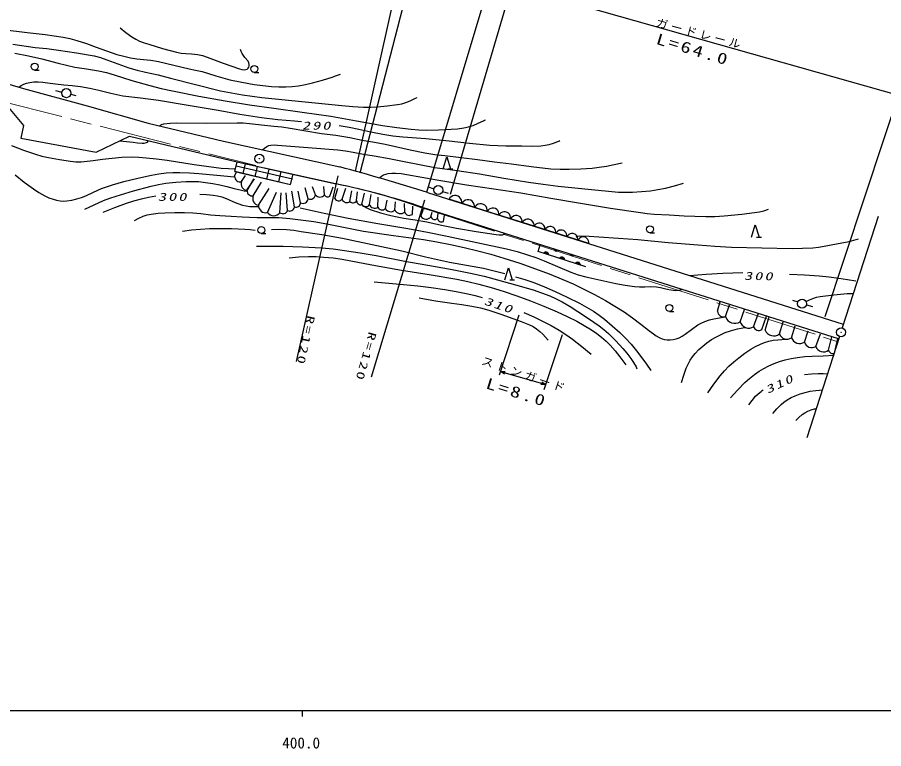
# Model space of a CAD drawing. Units: millimetres, scale not verified. Extents: x 40000 to 680000, y 20000 to 380000.
# Drawn here: x 421039 to 563889, y 198715 to 319276 of the extents above; entities that cross this region are included whole.
import ezdxf
from ezdxf.enums import TextEntityAlignment as Align

# ---------------------------------------------------------------- set-up
doc = ezdxf.new("R2010")
doc.units = ezdxf.units.MM
doc.header["$LTSCALE"] = 1000
doc.linetypes.add('CHAIN', pattern=[18.5, 12, -1.5, 3.5, -1.5])
for name, color, linetype, lineweight in [('M-BGD', 7, 'Continuous', 25), ('M-BMK', 2, 'CHAIN', 13), ('M-TTL-BAND', 7, 'Continuous', 25)]:
    doc.layers.add(name, color=color, linetype=linetype, lineweight=lineweight)
doc.styles.add('ＭＳ ゴシック', font='')
doc.styles.get('ＭＳ ゴシック').set_extended_font_data('MS Gothic')

# ---------------------------------------------------------------- blocks, each defined once
blk = doc.blocks.new('BUHIN113')
at = {"color": 7, "linetype": 'Continuous', "lineweight": 25}
blk.add_lwpolyline([(1054, -324), (1049, -57), (986, 187), (852, 482), (659, 680), (435, 835), (109, 935), (-163, 932), (-434, 877), (-710, 709), (-895, 540), (-1054, 324)], dxfattribs=at)
blk = doc.blocks.new('BUHIN114')
at = {"color": 7, "linetype": 'Continuous', "lineweight": 25}
blk.add_lwpolyline([(967, -297), (962, -53), (904, 172), (781, 442), (604, 624), (399, 766), (100, 858), (-150, 855), (-398, 805), (-652, 650), (-821, 496), (-967, 297)], dxfattribs=at)
blk = doc.blocks.new('BUHIN115')
at = {"color": 7, "linetype": 'Continuous', "lineweight": 25}
blk.add_lwpolyline([(907, -279), (904, -49), (849, 161), (733, 415), (567, 585), (375, 719), (94, 805), (-140, 803), (-374, 755), (-612, 610), (-771, 465), (-907, 279)], dxfattribs=at)
blk = doc.blocks.new('BUHIN123')
at = {"color": 7, "linetype": 'Continuous', "lineweight": 25}
blk.add_line((203, -993), (1003, -987), dxfattribs=at)
blk.add_lwpolyline([(-602, -1000), (-8, 1000), (618, -990)], dxfattribs=at)
blk = doc.blocks.new('BUHIN124')
at = {"color": 7, "linetype": 'Continuous', "lineweight": 25}
blk.add_circle((0, 0), 746, dxfattribs=at)
blk = doc.blocks.new('BUHIN126')
at = {"color": 7, "linetype": 'Continuous', "lineweight": 25}
blk.add_line((5, -574), (751, -568), dxfattribs=at)
blk.add_circle((0, 0), 574, dxfattribs=at)
blk = doc.blocks.new('BUHIN127')
at = {"color": 7, "linetype": 'Continuous', "lineweight": 25}
for p, q in [((-348, 161), (378, -66)), ((373, -12), (-314, 203)), ((-270, 242), (358, 45)), ((338, 104), (-217, 277)), ((-156, 311), (306, 167)), ((231, 242), (-54, 331))]:
    blk.add_line(p, q, dxfattribs=at)
blk.add_lwpolyline([(-382, 119), (-324, 198), (-257, 258), (-156, 319), (-58, 339), (41, 339), (159, 302), (240, 246), (310, 174), (358, 66), (381, -22), (382, -119)], close=True, dxfattribs=at)
blk = doc.blocks.new('BUHIN128')
at = {"color": 7, "linetype": 'Continuous', "lineweight": 25}
for p, q in [((219, -98), (-236, 38)), ((-233, 5), (198, -124)), ((171, -149), (-223, -31)), ((-211, -67), (138, -172)), ((100, -193), (-190, -106)), ((-142, -153), (36, -206))]:
    blk.add_line(p, q, dxfattribs=at)
blk.add_lwpolyline([(240, -72), (204, -121), (162, -159), (100, -198), (39, -211), (-23, -212), (-97, -190), (-148, -155), (-192, -111), (-223, -44), (-238, 11), (-240, 72)], close=True, dxfattribs=at)
blk = doc.blocks.new('BUHIN132')
at = {"color": 7, "linetype": 'Continuous', "lineweight": 25}
for radius in [746, 22.5]:
    blk.add_circle((0, 0), radius, dxfattribs=at)

msp = doc.modelspace()

# ---------------------------------------------------------------- hatches: boundary and pattern name
at = {"layer": 'M-BGD'}
h = msp.add_hatch(dxfattribs=at)
h.set_pattern_fill('USER', color=256, style=0, pattern_type=2)
h.set_pattern_definition([(166.795, (466088, 291689), (-228.43, -973.56), []), (256.795, (466088, 291689), (3894.2, -913.7), []), (256.795, (464370, 293119), (3894.2, -913.7), [])])
h.paths.add_polyline_path([(466088, 291689), (456912, 293842), (457271, 295431), (466652, 293380)])

# ---------------------------------------------------------------- linework, layer by layer
for p, q in [((476809, 293935), (485452, 332678)), ((477574, 293624), (487249, 331015)), ((488535, 290428), (499723, 327770)), ((492439, 290107), (503282, 326885)), ((502581, 324507), (566313, 306421)), ((415136, 309532), (422037, 307560)), ((554240, 269972), (567374, 309624)), ((422037, 307560), (432532, 304691)), ((427359, 307196), (428394, 306942)), ((429851, 306585), (430710, 306374)), ((419039, 305090), (422046, 301432)), ((432532, 304691), (442598, 301837)), ((422046, 301432), (421640, 299360)), ((442598, 301837), (455047, 298837)), ((421640, 299360), (434038, 297043)), ((434038, 297043), (439518, 299685)), ((439518, 299685), (457271, 295431)), ((455047, 298837), (474213, 294615)), ((456912, 293842), (457271, 295431)), ((457271, 295431), (466652, 293380)), ((456864, 293071), (457145, 293702)), ((466088, 291689), (456912, 293842)), ((458023, 292193), (458689, 293176)), ((466652, 293380), (473598, 291803)), ((473863, 293128), (467022, 262519)), ((458904, 290757), (460164, 292649)), ((458935, 290754), (460058, 292614)), ((459953, 289876), (461322, 292088)), ((460795, 288297), (462585, 291070)), ((462305, 287104), (463779, 290438)), ((464340, 287069), (464551, 290368)), ((465604, 287420), (465393, 290368)), ((466727, 288016), (466306, 290614)), ((467745, 288683), (467359, 290614)), ((469009, 289350), (468482, 291175)), ((470202, 290017), (469711, 291316)), ((471676, 290017), (471571, 291386)), ((472589, 289806), (473115, 291316)), ((473396, 289385), (473886, 291140)), ((474589, 289280), (475185, 291140)), ((475888, 288894), (476203, 290649)), ((476976, 289069), (477115, 290508)), ((477854, 288402), (478274, 290263)), ((479117, 288402), (479362, 290052)), ((488689, 290396), (557231, 268695)), ((488767, 291312), (489720, 291014)), ((491152, 290567), (492061, 290283)), ((488203, 289123), (479386, 259962)), ((480485, 287981), (480555, 289631)), ((481748, 287735), (482029, 289139)), ((483293, 287525), (483398, 288859)), ((484907, 287174), (484872, 288578)), ((498525, 287282), (492220, 289278)), ((486171, 286788), (486276, 288122)), ((487572, 286472), (488028, 287665)), ((487934, 287927), (556383, 266319)), ((489221, 286367), (489467, 287139)), ((506237, 284840), (498525, 287282)), ((490309, 286121), (490415, 286963)), ((491292, 285629), (491468, 286647)), ((562967, 286439), (557059, 268076)), ((515287, 281975), (506237, 284840)), ((506897, 280695), (507224, 281771)), ((514753, 278170), (506897, 280695)), ((536497, 270863), (536911, 272415)), ((537790, 269932), (538462, 271897)), ((548877, 272635), (549754, 272354)), ((551176, 271899), (552132, 271593)), ((503742, 270177), (500511, 260265)), ((540221, 269104), (540945, 271121)), ((542445, 268276), (543273, 270501)), ((543790, 267811), (544566, 270035)), ((544359, 267707), (545032, 269880)), ((546687, 267087), (547308, 269104)), ((548704, 266466), (549273, 268432)), ((550825, 265742), (551446, 267604)), ((510863, 266946), (507853, 257842)), ((556600, 266650), (551230, 249957)), ((552687, 265018), (553463, 267087)), ((554808, 264397), (555325, 266621)), ((555791, 263931), (556308, 266311)), ((500710, 260875), (508160, 258772))]:
    msp.add_line(p, q, dxfattribs=at)
for points in [[(418640, 317259), (422645, 316793), (425613, 316438), (428584, 316022), (429715, 315776), (430843, 315469), (432462, 314940), (434061, 314354), (435750, 313732), (437457, 313166), (438574, 312854), (439714, 312598), (440758, 312425), (441820, 312310), (443072, 312194), (444324, 312017), (446829, 311383), (449349, 310807), (450424, 310593), (451497, 310319), (453783, 309626), (456095, 308989), (458083, 308574), (460091, 308217), (461517, 308015), (462961, 307872), (464141, 307816), (465332, 307819), (466369, 307880), (467401, 308001), (468561, 308206), (469720, 308472), (471336, 308923), (472933, 309431), (473643, 309668), (474352, 309908)], [(437986, 317544), (438944, 316776), (439928, 316064), (440554, 315680), (441207, 315351), (441956, 315064), (442732, 314831), (444997, 314140), (447280, 313506), (448048, 313373), (448824, 313301), (449781, 313261), (450740, 313159), (451546, 312970), (452338, 312721), (454996, 311714), (457682, 310761), (458078, 310670), (458494, 310640), (458726, 310665), (458945, 310750), (459100, 310888), (459212, 311072), (459277, 311289), (459283, 311522), (459217, 311784), (459090, 312029), (458572, 312652), (458121, 313289), (457965, 313623), (457824, 313969)], [(420288, 314826), (423980, 314327), (425907, 314115), (427834, 313843), (430783, 313416), (433714, 312930), (434756, 312628), (435784, 312268), (437584, 311595), (439412, 310977), (440786, 310587), (442185, 310253), (444262, 309784), (446322, 309258), (450420, 308185), (454541, 307168), (456336, 306815), (458142, 306522), (461382, 306085), (464626, 305708), (469586, 305212), (474565, 304736), (476349, 304582), (478145, 304487), (479252, 304482), (480367, 304536), (482046, 304698), (483735, 304922), (484424, 305038), (485096, 305213), (485799, 305486), (486484, 305817), (486716, 305937), (486948, 306059)], [(420654, 313342), (422876, 312911), (425091, 312420), (427784, 311704), (430500, 311044), (432461, 310783), (434413, 310462), (435716, 310162), (437004, 309804), (439932, 308883), (442870, 308022), (444740, 307557), (446635, 307148), (450980, 306298), (455335, 305508), (459311, 304867), (463307, 304284), (468014, 303663), (472711, 302984), (476974, 302189), (481249, 301453), (483624, 301108), (486002, 300824), (487234, 300732), (488467, 300700), (490505, 300734), (492562, 300828), (493608, 300920), (494639, 301071), (495417, 301242), (496177, 301470), (497042, 301818), (497889, 302224), (498059, 302309), (498229, 302395)], [(421261, 307776), (421657, 308047), (422089, 308269), (422571, 308432), (423085, 308542), (423787, 308621), (424498, 308640), (425264, 308600), (426039, 308498), (427360, 308291), (428699, 308143), (430081, 308029), (431458, 307855), (432983, 307588), (434497, 307262), (436454, 306768), (438428, 306331), (441363, 306004), (444294, 305616), (449217, 304812), (454148, 303989), (457715, 303336), (461296, 302742), (464015, 302448), (466749, 302213), (467316, 302167), (467886, 302122)], [(444461, 301388), (444811, 301583), (445180, 301719), (446236, 301822), (447305, 301864), (452285, 301843), (457284, 301869), (458303, 301860), (459328, 301791), (461322, 301541), (463319, 301351), (464669, 301211), (466011, 301011), (468609, 300552), (471213, 300153), (473557, 299844), (475889, 299477), (477907, 299043), (479937, 298670), (481675, 298355), (483415, 297978), (485823, 297426), (488241, 296934), (489889, 296687), (491557, 296499), (494227, 296194), (496890, 295830), (499710, 295441), (502535, 295112), (505764, 294677), (509008, 294301), (510522, 294256), (512050, 294271), (513944, 294319), (515832, 294427), (517004, 294551), (518166, 294735), (519475, 295007), (520789, 295316)], [(474102, 301457), (475735, 301174), (477357, 300831), (479315, 300384), (481292, 299995), (482931, 299761), (484589, 299584), (488402, 299284), (492217, 298923), (495583, 298534), (498964, 298205), (501568, 298108), (504202, 298070), (505768, 298052), (507340, 298095), (508053, 298175), (508752, 298313), (509453, 298530), (510139, 298806), (510314, 298881), (510489, 298958)], [(437917, 298913), (439028, 298829), (440150, 298683), (440875, 298574), (441606, 298526), (441980, 298552), (442364, 298641), (442507, 298721), (442617, 298854), (442637, 298888), (442661, 298932)], [(420065, 298143), (422040, 297394), (424041, 296699), (425097, 296399), (426168, 296157), (427972, 295826), (429802, 295554), (430679, 295481), (431565, 295468), (432557, 295539), (433557, 295672), (435101, 295899), (436656, 296067), (438255, 296209), (439857, 296290), (441062, 296244), (442266, 296137), (444014, 295969), (445754, 295741), (450204, 295042), (454665, 294404), (455839, 294336), (457016, 294300)], [(461458, 297425), (461808, 297731), (462198, 297991), (462518, 298133), (462865, 298219), (463402, 298235), (463956, 298191), (468919, 297804), (473891, 297408), (475160, 297262), (476428, 297054), (478128, 296726), (479851, 296454), (482350, 296008), (484849, 295501), (487358, 294992), (489877, 294542), (493559, 294042), (497231, 293483), (501265, 292759), (505332, 292091), (507768, 291746), (510211, 291461), (515170, 290962), (520138, 290473), (521294, 290428), (522461, 290444), (523945, 290539), (525437, 290695), (526675, 290870), (527911, 291107), (529410, 291484), (530908, 291916)], [(420680, 293285), (422167, 292130), (423686, 291025), (424605, 290424), (425577, 289862), (426239, 289543), (426927, 289279), (427504, 289118), (428090, 289017), (428634, 288987), (429190, 289017), (430032, 289147), (430875, 289339), (431621, 289558), (432354, 289837), (433625, 290466), (434918, 291038), (436750, 291656), (438601, 292217), (440884, 292767), (443185, 293260), (444366, 293471), (445554, 293622), (446699, 293695), (447858, 293708), (449407, 293651), (450962, 293534), (453917, 293237), (456867, 292990)], [(480735, 292795), (481060, 293073), (481418, 293300), (481799, 293446), (482213, 293538), (482803, 293599), (483392, 293600), (484337, 293510), (485290, 293359), (490196, 292511), (495118, 291676), (499608, 291029), (504086, 290322), (509001, 289492), (513920, 288632), (518840, 287844), (523771, 287084), (524917, 286917), (526068, 286811), (528532, 286724), (531008, 286575), (532774, 286472), (534553, 286428), (536063, 286451), (537580, 286536), (540489, 286849), (543408, 287223), (544145, 287397), (544875, 287626)], [(432151, 287645), (433683, 288391), (435246, 289084), (436281, 289477), (437344, 289815), (440208, 290665), (443089, 291457), (444301, 291716), (445522, 291915), (447187, 292091), (448864, 292207), (449883, 292235), (450899, 292202), (452078, 292064), (453262, 291864), (454431, 291647), (455595, 291370), (456788, 291041), (458002, 290769), (458454, 290694), (458907, 290626)], [(451137, 290129), (452245, 290079), (453352, 289969), (454059, 289844), (454760, 289658), (455731, 289295), (456696, 288870), (457425, 288559), (458178, 288303), (458757, 288179), (459358, 288112), (460018, 288085), (460694, 288082)], [(435219, 287184), (437130, 287953), (439065, 288666), (440263, 289047), (441486, 289374), (442685, 289623), (443904, 289830)], [(467688, 287897), (471621, 287014), (475575, 286187), (480483, 285302), (485410, 284462), (488661, 283856), (491912, 283188), (496798, 282171), (501685, 281116), (503437, 280662), (505175, 280149), (506549, 279685), (507911, 279160), (510091, 278179), (512300, 277251), (513534, 276849), (514788, 276504), (517261, 275933), (519744, 275421), (521269, 275141), (522815, 274918), (523652, 274850), (524490, 274842), (525449, 274881), (526405, 274860), (527067, 274754), (527734, 274585), (528449, 274398), (529163, 274274), (529604, 274259), (530045, 274305), (530339, 274361), (530633, 274425)], [(478111, 288181), (478659, 287863), (479236, 287598), (480922, 287075), (482628, 286608), (483687, 286365), (484770, 286178), (486658, 285891), (488543, 285543), (490993, 285010), (493451, 284538), (496720, 283970), (500003, 283461), (500513, 283423), (501025, 283446), (501266, 283525), (501494, 283646)], [(440359, 285806), (441065, 286179), (441802, 286500), (442451, 286696), (443118, 286835), (444240, 286983), (445373, 287071), (446983, 287118), (448602, 287105), (449960, 287050), (451322, 286935), (452878, 286734), (454437, 286594), (456273, 286525), (458104, 286396), (459337, 286310), (460572, 286284), (462368, 286303), (464162, 286263), (465951, 286115), (467748, 285905), (469905, 285608), (472063, 285249), (475077, 284620), (478102, 284050), (483039, 283328), (487988, 282637), (490228, 282275), (492467, 281852), (494733, 281360), (496986, 280809), (499139, 280228), (501283, 279586), (503876, 278738), (506453, 277832), (508731, 276980), (510986, 276072), (512680, 275331), (514355, 274532), (516204, 273586), (518025, 272587), (519572, 271669), (521090, 270700), (522485, 269739), (523858, 268721), (525105, 267730), (526384, 266791), (526863, 266515), (527369, 266293), (527772, 266175), (528187, 266116), (528688, 266119), (529197, 266182), (529694, 266294), (530169, 266463), (530679, 266731), (531159, 267052), (532184, 267833), (533248, 268566), (533818, 268885), (534422, 269154), (535155, 269400), (535911, 269591), (536794, 269761), (537698, 269908)], [(448250, 284004), (449752, 284222), (451259, 284380), (452723, 284459), (454191, 284477), (456371, 284450), (458556, 284362), (459410, 284287), (460254, 284180)], [(462956, 284320), (464184, 284347), (465417, 284313), (466625, 284184), (467839, 283993), (471263, 283454), (474672, 282855), (479549, 281833), (484427, 280763), (488348, 279802), (492287, 278897), (495090, 278436), (497886, 277916), (499656, 277508), (501416, 277055)], [(513169, 283116), (513459, 283221), (513769, 283269), (515344, 283222), (516918, 283115), (520144, 282859), (523370, 282663), (528328, 282183), (533305, 281755), (536054, 281552), (538817, 281407), (543801, 281265), (548795, 281178), (550504, 281204), (552209, 281290), (553148, 281401), (554079, 281572), (556134, 281913), (558179, 282313), (558951, 282525), (559730, 282754)], [(460492, 281527), (462690, 281580), (464898, 281573), (468056, 281445), (471217, 281258), (473098, 281086), (474973, 280853), (477591, 280454), (480196, 279996), (484935, 279089), (489684, 278241), (492726, 277708), (495768, 277114), (498002, 276583), (500223, 275993), (503166, 275196), (506094, 274341), (507478, 273874), (508850, 273347), (509873, 272897), (510878, 272389), (512189, 271625), (513472, 270807), (515240, 269648), (516977, 268438), (517762, 267808), (518508, 267133), (519702, 265937), (520858, 264693), (521552, 263888), (522203, 263040), (522653, 262359), (523058, 261637), (523132, 261494), (523210, 261343)], [(465860, 279636), (467462, 279772), (469077, 279850), (470336, 279838), (471603, 279766), (473096, 279613), (474579, 279400), (479479, 278492), (484398, 277611), (488949, 276901), (493490, 276132), (495308, 275748), (497122, 275303), (499154, 274739), (501168, 274117), (503421, 273359), (505654, 272544), (507864, 271671), (510064, 270738), (511685, 269985), (513281, 269177), (514523, 268489), (515735, 267749), (516575, 267175), (517378, 266553), (518109, 265902), (518799, 265206), (519621, 264276), (520401, 263303), (520890, 262660), (521379, 262005)], [(531889, 276711), (534609, 276932), (537343, 277094), (538991, 277154), (540640, 277201)], [(503201, 276506), (504714, 276055), (506217, 275544), (507976, 274838), (509716, 274076), (511720, 273146), (513708, 272158), (514897, 271523), (516063, 270833), (516979, 270197), (517862, 269512), (519130, 268440), (520360, 267321), (521321, 266372), (522244, 265376), (523153, 264290), (524022, 263157), (524775, 262121), (525521, 261067)], [(548378, 276939), (550827, 276843), (553280, 276687), (554888, 276522), (556498, 276296), (557907, 276063), (559324, 275813)], [(479894, 275653), (483490, 275368), (487081, 275023), (489303, 274752), (491520, 274422), (493422, 274081), (495310, 273681), (496506, 273393), (497701, 273075)], [(487296, 273008), (489987, 272563), (492696, 272176), (494338, 271961), (495980, 271684), (497393, 271366), (498801, 270987), (500769, 270349), (502738, 269646), (504118, 269150), (505470, 268599), (506080, 268285), (506655, 267921), (507180, 267505), (507678, 267032), (508119, 266565), (508549, 266083)], [(551117, 272407), (551658, 272704), (552225, 272947), (552826, 273129), (553443, 273254), (555659, 273533), (557881, 273751), (558380, 273755), (558886, 273755)], [(504577, 270639), (506185, 269926), (507771, 269156), (509080, 268459), (510366, 267706), (511490, 266979), (512580, 266204), (514130, 264994), (515655, 263732)], [(530575, 259085), (530934, 260269), (531347, 261424), (531650, 262105), (532005, 262756), (532388, 263323), (532828, 263865), (533424, 264491), (534064, 265076), (534754, 265631), (535487, 266143), (536208, 266576), (536958, 266955), (537779, 267296), (538633, 267584), (539795, 267898), (540975, 268154), (541004, 268160), (541043, 268168)], [(534878, 257394), (535892, 258810), (536954, 260191), (537648, 261000), (538385, 261767), (539168, 262485), (540002, 263168), (540982, 263890), (542005, 264568), (542775, 265017), (543577, 265413), (544252, 265684), (544944, 265896), (545671, 266046), (546412, 266136), (547122, 266185), (547836, 266217)], [(538620, 256577), (539793, 257839), (541004, 259053), (541781, 259754), (542603, 260413), (543345, 260932), (544122, 261402), (544949, 261830), (545812, 262209), (546715, 262540), (547646, 262816), (548639, 263046), (549653, 263219), (550873, 263351), (552099, 263424), (553895, 263494), (555699, 263589)], [(501373, 260464), (500710, 260875), (501490, 260877)], [(550849, 260414), (551976, 260508), (553114, 260543), (553894, 260543), (554685, 260533)], [(507497, 259183), (508160, 258772), (507381, 258770)], [(541667, 255382), (542194, 256118), (542769, 256819), (543193, 257236), (543665, 257614), (543833, 257738), (544011, 257867)], [(545614, 253989), (546269, 254739), (546963, 255444), (547451, 255852), (547984, 256219), (548629, 256582), (549305, 256893), (550103, 257191), (550927, 257435), (551792, 257627), (552679, 257761), (553254, 257824), (553841, 257879)], [(549430, 252800), (549917, 253315), (550453, 253792), (550897, 254099), (551373, 254354), (551910, 254562), (552476, 254716), (552670, 254761), (552875, 254807)]]:
    msp.add_lwpolyline(points, dxfattribs=at)
for centre, radius, start, end in [((379871, -56042), 363126, 72.56231, 74.94151), ((457772, 293066), 908, 179.72321, 285.98341), ((459018, 291816), 1065, 159.25058, 265.51077), ((451420, 181310), 112696, 71.09455, 78.65053), ((459759, 290710), 856, 176.86179, 283.12198), ((469355, 290131), 854, 246.06738, 352.32759), ((470939, 290570), 921, 216.8699, 323.1301), ((472211, 290254), 585, 203.87527, 310.13548), ((460966, 289403), 1119, 154.94238, 261.20259), ((466986, 288731), 761, 250.10161, 356.36182), ((468127, 289490), 893, 244.694, 350.9542), ((474032, 289780), 749, 211.82745, 318.08765), ((475384, 289574), 847, 200.31282, 306.57303), ((476366, 289389), 689, 226.03224, 332.29245), ((477665, 289065), 689, 179.63507, 285.89526), ((461998, 288266), 1203, 178.53656, 284.79677), ((464841, 287718), 820, 232.39401, 338.65421), ((465942, 288139), 795, 244.84937, 351.10957), ((478486, 288876), 790, 216.8699, 323.1301), ((479959, 288705), 894, 199.7513, 306.01151), ((481209, 288332), 804, 205.86636, 312.12656), ((482600, 288209), 974, 209.10474, 315.36493), ((484232, 287955), 1033, 204.60512, 310.86533), ((485684, 287455), 826, 199.87907, 306.13928), ((463336, 287849), 1272, 215.88214, 322.14234), ((488436, 287038), 1033, 213.21768, 319.47787), ((489857, 286652), 697, 204.14554, 310.40575), ((490985, 286244), 687, 190.30484, 296.56505), ((537493, 270882), 996, 181.116, 287.37622), ((539316, 270430), 1605, 198.07001, 304.33022), ((541644, 269524), 1483, 196.46002, 302.72021), ((543292, 268548), 890, 197.77641, 304.03661), ((545756, 268270), 1506, 201.93848, 308.19868), ((547928, 267533), 1319, 199.76717, 306.02737), ((550036, 266899), 1401, 198.01674, 304.27695), ((552028, 266078), 1249, 195.61938, 301.87959), ((553980, 265503), 1381, 200.55605, 306.81625), ((555474, 264533), 680, 191.52371, 297.78392)]:
    msp.add_arc(centre, radius, start, end, dxfattribs=at)
at = {"layer": 'M-BMK'}
for p, q in [((398805, 310379), (460345, 294827)), ((461804, 294479), (473987, 291753)), ((488309, 287688), (556171, 265859))]:
    msp.add_line(p, q, dxfattribs=at)
msp.add_arc((455443, 199138), 94452, 69.63729, 78.67793, dxfattribs=at)
at = {"layer": 'M-TTL-BAND'}
for p, q in [((40000, 205000), (579000, 205000)), ((468000, 205000), (468000, 204000))]:
    msp.add_line(p, q, dxfattribs=at)

# ---------------------------------------------------------------- block references
at = {"layer": 'M-BGD', "rotation": 359.5231}
for name, p in [('BUHIN126', (423879, 311156)), ('BUHIN126', (460109, 310771)), ('BUHIN124', (429126, 306776)), ('BUHIN132', (460937, 295965)), ('BUHIN123', (491838, 295292)), ('BUHIN124', (490439, 290800)), ('BUHIN113', (493270, 288946)), ('BUHIN113', (495372, 288280)), ('BUHIN113', (497474, 287615)), ('BUHIN114', (499489, 286977)), ('BUHIN114', (501417, 286367)), ('BUHIN114', (503345, 285756)), ('BUHIN114', (505273, 285146)), ('BUHIN126', (461264, 284210)), ('BUHIN115', (507142, 284554)), ('BUHIN115', (508952, 283981)), ('BUHIN126', (525352, 284339)), ('BUHIN123', (542723, 284048)), ('BUHIN115', (510762, 283408)), ('BUHIN115', (512572, 282835)), ('BUHIN115', (514382, 282262)), ('BUHIN127', (508206, 280275)), ('BUHIN128', (509856, 280960)), ('BUHIN128', (512485, 280150)), ('BUHIN127', (510825, 279433)), ('BUHIN127', (513443, 278591)), ('BUHIN123', (502028, 276987)), ('BUHIN126', (528561, 271373)), ('BUHIN124', (550444, 272061)), ('BUHIN132', (556870, 267350))]:
    msp.add_blockref(name, p, dxfattribs=at)

# ---------------------------------------------------------------- texts
at = {"layer": 'M-BGD', "attachment_point": 7, "style": 'ＭＳ ゴシック'}
for s, insert, char_height, rotation in [('\\T1.25;\\W1.1;ガードレール', (526210, 317758), 1320, 345.1), ('\\T1.24;\\W1.35;L=64.0', (526210, 314901), 1833, 343.1), ('\\T1.25;\\W1.5;\\Q15;300', (540851, 275980), 1320, 359.1), ('\\T1.25;\\W1.5;\\Q15;310', (497881, 271953), 1320, 341.6), ('\\T1.25;\\W1.5;R=120', (468816, 270218), 1320, 257.8), ('\\T1.25;\\W1.5;R=120', (478997, 267539), 1320, 254.4), ('\\T1.25;\\W1.1;ストンガード', (497424, 262049), 1320, 341.3), ('\\T1.25;\\W1.5;\\Q15;310', (544800, 257185), 1320, 25.1), ('\\T1.24;\\W1.35;L=8.0', (498138, 258120), 1833, 342.6)]:
    msp.add_mtext(s, dxfattribs=dict(at, insert=insert, char_height=char_height, rotation=rotation))
at = {"layer": 'M-BGD', "char_height": 1320, "attachment_point": 7, "style": 'ＭＳ ゴシック'}
for s, insert in [('\\T1.25;\\W1.5;\\Q15;290', (467959, 300747)), ('\\T1.25;\\W1.5;\\Q15;300', (444209, 288997))]:
    msp.add_mtext(s, dxfattribs=dict(at, insert=insert))
at = {"layer": 'M-TTL-BAND', "style": 'ＭＳ ゴシック'}
msp.add_text('400.0', height=1833, dxfattribs=at).set_placement((467844, 198195), align=Align.BOTTOM_CENTER)

doc.saveas('drawing.dxf')
